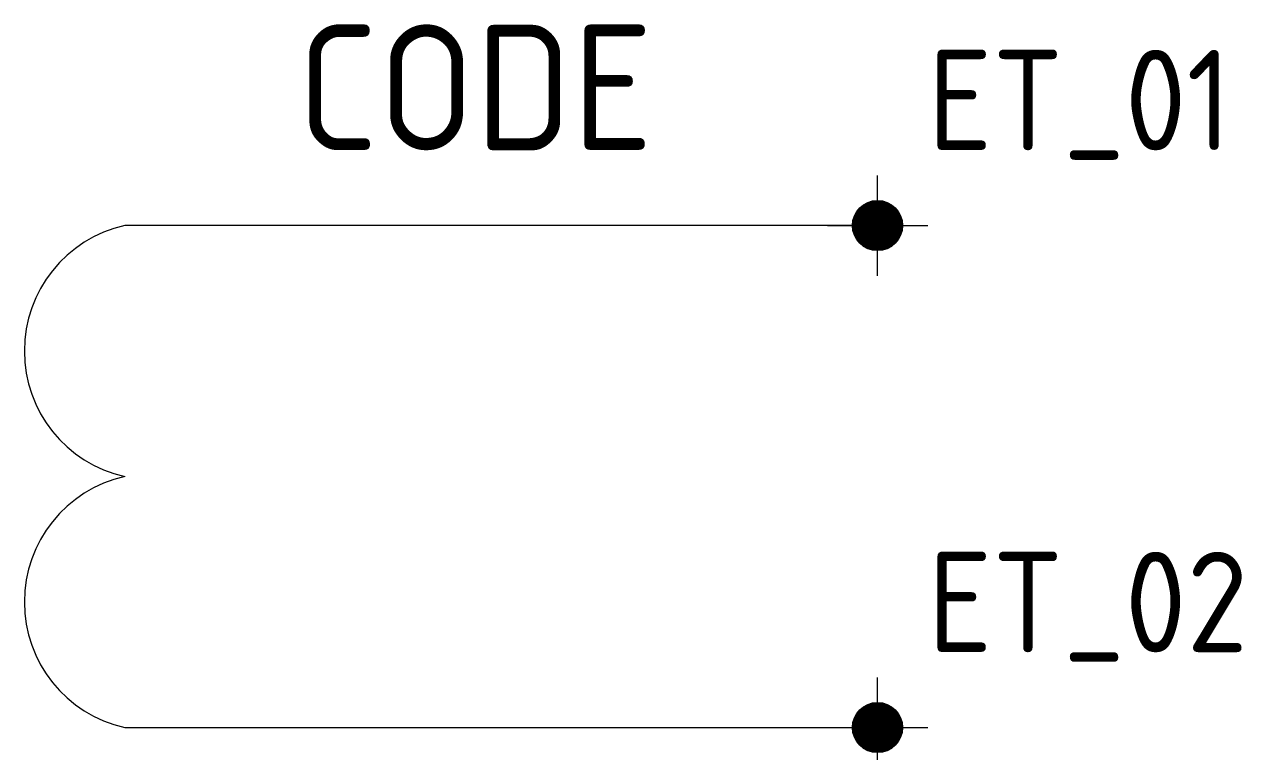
# Model space of a CAD drawing. Extents: x 23 to 47.3, y 614.5 to 629.
import ezdxf

# ---------------------------------------------------------------- set-up
doc = ezdxf.new("R2010")
doc.units = 0
doc.header["$LTSCALE"] = 10
doc.header["$MEASUREMENT"] = 0
doc.header["$PDMODE"] = 34
doc.header["$PDSIZE"] = -5
doc.layers.get('0').update_dxf_attribs({"linetype": 'CONTINUOUS'})
for name, color, linetype in [('C', 7, 'CONTINUOUS'), ('TKST2', 1, 'CONTINUOUS'), ('TKST3', 3, 'CONTINUOUS')]:
    doc.layers.add(name, color=color, linetype=linetype)
doc.styles.get("Standard").update_dxf_attribs({"font": 'iso8.shx'})

msp = doc.modelspace()

# ---------------------------------------------------------------- linework, layer by layer
for points in [[(39.75, 625, 0.5, 0.5, 1), (40.25, 625, 0.5, 0.5, 1)], [(39.75, 615, 0.5, 0.5, 1), (40.25, 615, 0.5, 0.5, 1)]]:
    msp.add_lwpolyline(points, format="xyseb", close=True)
for points in [[(25, 625, 0.8), (25, 620)], [(25, 620, 0.8), (25, 615)]]:
    msp.add_lwpolyline(points, format="xyb")
for points in [[(40, 625), (25, 625)], [(25, 615), (40, 615)]]:
    msp.add_lwpolyline(points)
at = {"layer": 'C', "color": 1}
msp.add_point((40, 625), dxfattribs=at)
at = {"layer": 'C', "color": 2}
msp.add_point((40, 615), dxfattribs=at)

# ---------------------------------------------------------------- texts
at = {"layer": 'TKST2'}
for tag, p, s in [('ET_01', (41, 626.5), '1'), ('ET_02', (41, 616.5), '2')]:
    msp.add_attdef(tag, p, s, height=2, dxfattribs=at)
at = {"layer": 'TKST3'}
msp.add_attdef('CODE', (28.437, 626.5), '-B', height=2.5, dxfattribs=at)

doc.saveas('drawing.dxf')
